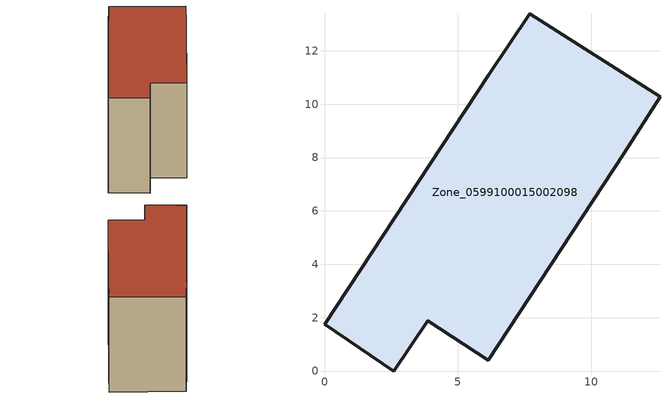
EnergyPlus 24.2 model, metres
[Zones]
Zone_0599100015002098
 floor ground (C_G): 11.21,8.15 6.13,0.41 3.86,1.89 2.6,0 0,1.75 6.16,11.09 7.69,13.38 12.57,10.27 z0.76
 wall outside (C_F): 12.57,10.27 7.69,13.38 6.16,11.09 0,1.75 2.6,0 3.86,1.89 6.13,0.41 11.21,8.15 12.57,10.27 z0.76:8.91
 roof outside (C_R): 6.13,0.41 11.21,8.15 12.57,10.27 7.69,13.38 6.16,11.09 0,1.75 2.6,0 3.86,1.89 z8.91
[BUILDING]
Pand.0599100015002098: North Axis=0; Terrain=City; Loads Convergence Tolerance Value=0.04; Temperature Convergence Tolerance Value=0.4; Solar Distribution=FullExterior; Maximum Number of Warmup Days=25; Minimum Number of Warmup Days=1
[Site:Location]
Rotterdam.The.Hague.AP_ZH_NLD Design_Conditions: Latitude=51.96; Longitude=4.45; Time Zone=1; Elevation=-4.5
[SITE:GROUNDTEMPERATURE:BUILDINGSURFACE]
18, 18, 18, 18, 18, 18, 18, 18, 18, 18, 18, 18
[MATERIAL] Thermal Absorptance=0.9; Solar Absorptance=0.7; Visible Absorptance=0.7
Name | Roughness | Thickness | Conductivity | Density | Specific Heat
G.TI.1965-1974 | MediumSmooth | 0.15 | 0.882353 | 540 | 1210
F.TI.1965-1974 | Rough | 0.3 | 0.697674 | 1920 | 840
R.TI.1965-1974 | MediumRough | 0.2 | 0.232558 | 1500 | 1000
[CONSTRUCTION]
C_G: G.TI.1965-1974
C_F: F.TI.1965-1974
C_R: R.TI.1965-1974
[ZONE]
Zone_0599100015002098: Type=1; Multiplier=1; Ceiling Height=Autocalculate; Volume=Autocalculate; Floor Area=autocalculate; Part of Total Floor Area=Yes
[ZONEINFILTRATION:DESIGNFLOWRATE]
Infil_Zone_0599100015002098: Zone or ZoneList or Space or SpaceList=Zone_0599100015002098; Schedule=AlwaysOn; Design Flow Rate Calculation Method=Flow/Area; Flow Rate per Floor Area=0.003; Constant Term Coefficient=1; Temperature Term Coefficient=0; Velocity Term Coefficient=0; Velocity Squared Term Coefficient=0
[HVACTEMPLATE:ZONE:IDEALLOADSAIRSYSTEM]
Zone_0599100015002098: Maximum Heating Supply Air Temperature=50; Minimum Cooling Supply Air Temperature=13; Maximum Heating Supply Air Humidity Ratio=0.0156; Minimum Cooling Supply Air Humidity Ratio=0.0077; Heating Limit=NoLimit; Cooling Limit=NoLimit; Dehumidification Control Type=ConstantSensibleHeatRatio; Cooling Sensible Heat Ratio=0.7; Dehumidification Setpoint=60; Humidification Control Type=None; Humidification Setpoint=30; Outdoor Air Method=None; Outdoor Air Flow Rate per Person=0.00944; Outdoor Air Flow Rate per Zone Floor Area=0; Outdoor Air Flow Rate per Zone=0; Demand Controlled Ventilation Type=None; Outdoor Air Economizer Type=NoEconomizer; Heat Recovery Type=None; Sensible Heat Recovery Effectiveness=0.7; Latent Heat Recovery Effectiveness=0.65
[ZONECONTROL:THERMOSTAT]
ThermostatControl_Zone_0599100015002098: Zone or ZoneList=Zone_0599100015002098; Control Type Schedule=DualSetpointControlType; Control 1=Thermostat_Zone_0599100015002098; Temperature Difference Between Cutout And Setpoint=0
[THERMOSTATSETPOINT:DUALSETPOINT]
Thermostat_Zone_0599100015002098: Heating Setpoint Temperature Schedule=HeatingSetpoint_Zone_0599100015002098; Cooling Setpoint Temperature Schedule=CoolingSetpoint_Zone_0599100015002098
[SCHEDULE:COMPACT]
HeatingSetpoint_Zone_0599100015002098: Through: 12/31, For: AllDays, Until: 24:00, 21
CoolingSetpoint_Zone_0599100015002098: Through: 12/31, For: AllDays, Until: 24:00, 24
DualSetpointControlType: Through: 12/31, For: AllDays, Until: 24:00, 4
AlwaysOn: Through: 12/31, For: AllDays, Until: 24:00, 1
